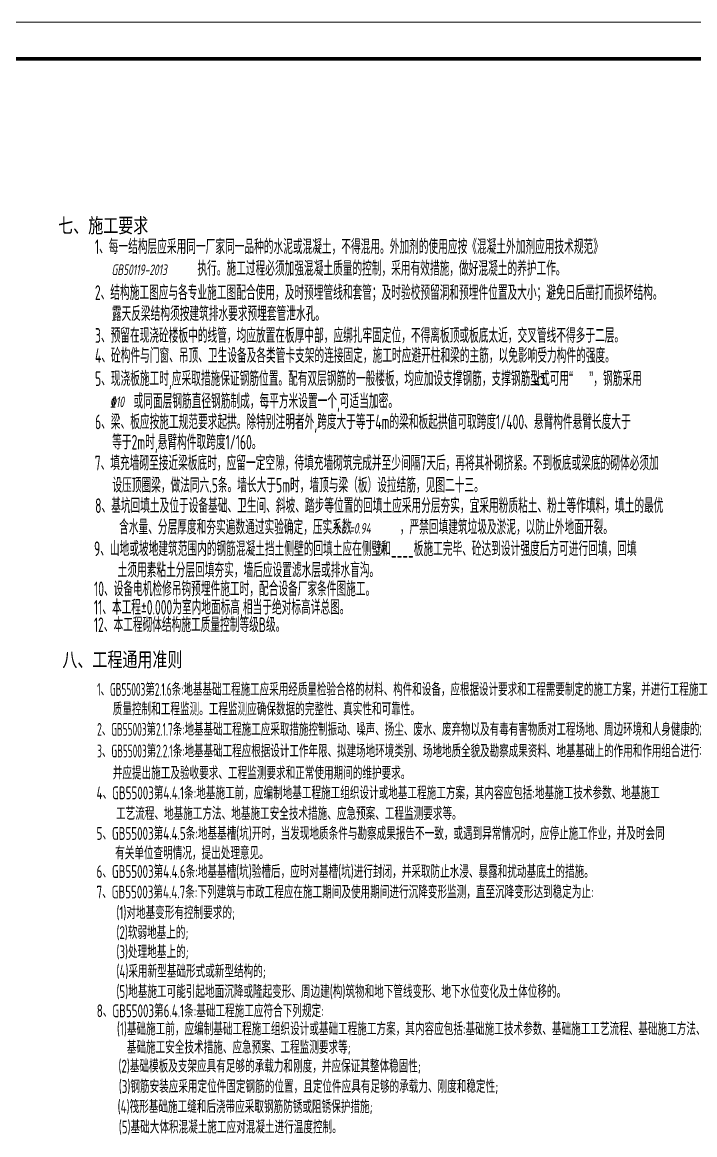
# Model space of a CAD drawing. Extents: x 3968514 to 5230306, y -516551 to -228246.
# Drawn here: x 4110499 to 4128825, y -330443 to -300153 of the extents above; entities that cross this region are included whole.
import ezdxf

# ---------------------------------------------------------------- set-up
doc = ezdxf.new("R2010")
doc.units = 0
doc.header["$LTSCALE"] = 1000
doc.header["$MEASUREMENT"] = 0
doc.layers.add('FRAME', color=3, linetype='Continuous', lineweight=18)
for name, color, linetype in [('PUB_TEXT', 7, 'Continuous'), ('PUB_TITLE', 4, 'Continuous'), ('REIN', 2, 'Continuous')]:
    doc.layers.add(name, color=color, linetype=linetype)
doc.styles.add('TSSD_Norm', font='tssdeng.shx', dxfattribs={"width": 0.7, "bigfont": 'hztxt.shx'})
doc.styles.add('黑体', font='simhei.ttf', dxfattribs={"width": 0.8, "height": 0.2})

# ---------------------------------------------------------------- blocks, each defined once
blk = doc.blocks.new('A$C0B803521')
at = {"layer": 'FRAME', "lineweight": 18}
blk.add_line((-15943, 93652), (-100043, 93652), dxfattribs=at)
at = {"layer": 'FRAME', "lineweight": 140}
blk.add_line((-16943, 92652), (-97543, 92652), dxfattribs=at)

msp = doc.modelspace()

# ---------------------------------------------------------------- linework, layer by layer
at = {"layer": 'REIN', "const_width": 30, "elevation": 24.69417}
msp.add_lwpolyline([(4124432.58, -309941.32778), (4124561.84215, -310027.99096), (4124544.87497, -309835.11325), (4124699.79524, -309766.21088), (4124716.4425, -310000.29877), (4124818.73134, -310043.03815)], dxfattribs=at)

# ---------------------------------------------------------------- block references
msp.add_blockref('A$C0B803521', (4170297.64127, -393805.3043))

# ---------------------------------------------------------------- texts
at = {"layer": 'PUB_TEXT', "style": 'TSSD_Norm'}
for s, height, width, p in [('1、每一结构层应采用同一厂家同一品种的水泥或混凝土，不得混用。外加剂的使用应按《混凝土外加剂应用技术规范》                ', 400, 0.6, (4112479.12496, -306464.7117, 24.69417)), ('                执行。施工过程必须加强混凝土质量的控制，采用有效措施，做好混凝土的养护工作。', 400, 0.6, (4112941.5818, -307057.87423, 24.69417)), ('2、结构施工图应与各专业施工图配合使用，及时预埋管线和套管；及时验校预留洞和预埋件位置及大小；避免日后凿打而损坏结构。', 400, 0.6, (4112479.12496, -307715.08286, 24.69417)), ('露天反梁结构须按建筑排水要求预埋套管泄水孔。', 400, 0.6, (4112941.5818, -308289.63401, 24.69417)), ('3、预留在现浇砼楼板中的线管，均应放置在板厚中部，应绑扎牢固定位，不得离板顶或板底太近，交叉管线不得多于二层。', 400, 0.6, (4112482.59068, -308882.36989, 24.69417)), ('4、砼构件与门窗、吊顶、卫生设备及各类管卡支架的连接固定，施工时应避开柱和梁的主筋，以免影响受力构件的强度。', 400, 0.6, (4112482.59068, -309427.92814, 24.69417)), ('5、现浇板施工时,应采取措施保证钢筋位置。配有双层钢筋的一般楼板，均应加设支撑钢筋，支撑钢筋型式可用“   ”，钢筋采用        ', 400, 0.6, (4112482.59068, -310056.64675, 24.69417)), ('    或同面层钢筋直径钢筋制成，每平方米设置一个,可适当加密。', 400, 0.6, (4112950.00421, -310669.8581, 24.69417)), ('6、梁、板应按施工规范要求起拱。除特别注明者外,跨度大于等于4m的梁和板起拱值可取跨度1/400、悬臂构件悬臂长度大于', 400, 0.6, (4112483.59303, -311235.43919)), ('等于2m时,悬臂构件取跨度1/160。', 400, 0.6, (4112949.91636, -311787.15803)), ('7、填充墙砌至接近梁板底时，应留一定空隙，待填充墙砌筑完成并至少间隔\x917天后，再将其补砌挤紧。不到板底或梁底的砌体必须加', 400, 0.6, (4112476.07525, -312354.96373)), ('设压顶圈梁，做法同\x91六.5条。墙长大于\x915m时，墙顶与梁（板）设拉结筋，见图二十三。', 400, 0.6, (4112956.38622, -312958.52685)), ('8、基坑回填土及位于设备基础、卫生间、斜坡、踏步等位置的回填土应采用分层夯实，宜采用粉质粘土、粉土等作填料，填土的最优', 400, 0.6, (4112485.85368, -313515.50432)), ('含水量、分层厚度和夯实遍数通过实验确定，压实系数         ，严禁回填建筑垃圾及淤泥，以防止外地面开裂。', 400, 0.6, (4113140.27141, -314099.59838)), ('9、山地或坡地建筑范围内的钢筋混凝土挡土侧壁的回填土应在侧壁和____板施工完毕、砼达到设计强度后方可进行回填，回填', 400, 0.6, (4112455.9508, -314688.7325)), ('土须用素粘土分层回填夯实，墙后应设置滤水层或排水盲沟。', 400, 0.6, (4113098.10216, -315269.90029)), ('10、设备电机检修吊钩预埋件施工时，配合设备厂家条件图施工。', 400, 0.6, (4112455.9508, -315781.22837)), ('11、本工程%%P0.000为室内地面标高,相当于绝对标高详总图。', 400, 0.6, (4112451.01658, -316282.34095)), ('12、本工程砌体结构施工质量控制等级B级。', 400, 0.6, (4112451.01658, -316759.32994)), ('1、GB55003第2.1.6条:地基基础工程施工应采用经质量检验合格的材料、构件和设备，应根据设计要求和工程需要制定的施工方案，并进行工程施工', 350, 0.55, (4112540.46052, -318493.73808, -24.69417)), ('质量控制和工程监测。工程监测应确保数据的完整性、真实性和可靠性。', 350, 0.65, (4112966.00583, -319028.20336, -24.69417)), ('2、GB55003第2.1.7条:地基基础工程施工应采取措施控制振动、噪声、扬尘、废水、废弃物以及有毒有害物质对工程场地、周边环境和人身健康的危害。', 350, 0.55, (4112540.46052, -319580.49159, -24.69417)), ('3、GB55003第2.2.1条:地基基础工程应根据设计工作年限、拟建场地环境类别、场地地质全貌及勘察成果资料、地基基础上的作用和作用组合进行地基基础设计，', 350, 0.55, (4112540.46052, -320169.94077, -24.69417)), ('并应提出施工及验收要求、工程监测要求和正常使用期间的维护要求。', 350, 0.65, (4112966.05371, -320769.5576, -24.69417)), ('4、GB55003第4.4.1条:地基施工前，应编制地基工程施工组织设计或地基工程施工方案，其内容应包括:地基施工技术参数、地基施工', 350, 0.65, (4112524.52292, -321310.52259)), ('工艺流程、地基施工方法、地基施工安全技术措施、应急预案、工程监测要求等。', 350, 0.65, (4113054.68401, -321872.71174)), ('5、GB55003第4.4.5条:地基基槽(坑)开时，当发现地质条件与勘察成果报告不一致，或遇到异常情况时，应停止施工作业，并及时会同', 350, 0.65, (4112524.52292, -322414.02143)), ('有关单位查明情况，提出处理意见。', 350, 0.65, (4113031.53821, -322947.7989)), ('6、GB55003第4.4.6条:地基基槽(坑)验槽后，应时对基槽(坑)进行封闭，并采取防止水浸、暴露和扰动基底土的措施。', 350, 0.65, (4112524.52292, -323452.59598)), ('7、GB55003第4.4.7条:下列建筑与市政工程应在施工期间及使用期间进行沉降变形监测，直至沉降变形达到稳定为止:', 350, 0.65, (4112524.52292, -324009.31419)), ('(1)对地基变形有控制要求的;', 350, 0.65, (4113066.50405, -324570.50901)), ('(2)软弱地基上的;', 350, 0.65, (4113066.50405, -325113.05072)), ('(3)处理地基上的; ', 350, 0.65, (4113066.50405, -325637.78594)), ('(4)采用新型基础形式或新型结构的;', 350, 0.65, (4113066.50405, -326166.95829)), ('(5)地基施工可能引起地面沉降或隆起变形、周边建(构)筑物和地下管线变形、地下水位变化及土体位移的。', 350, 0.65, (4113066.50405, -326719.56776)), ('8、GB55003第6.4.1条:基础工程施工应符合下列规定:', 350, 0.65, (4112530.45818, -327244.52934, -24.69417)), ('(1)基础施工前，应编制基础工程施工组织设计或基础工程施工方案，其内容应包括:基础施工技术参数、基础施工工艺流程、基础施工方法、', 350, 0.65, (4113080.20085, -327735.28095, -24.69417)), ('基础施工安全技术措施、应急预案、工程监测要求等; ', 350, 0.65, (4113349.92311, -328236.54714, -24.69417)), (' (2)基础模板及支架应具有足够的承载力和刚度，并应保证其整体稳固性;', 350, 0.65, (4112982.88787, -328749.53734, -24.69417)), (' (3)钢筋安装应采用定位件固定钢筋的位置，且定位件应具有足够的承载力、刚度和稳定性; ', 350, 0.65, (4112992.66858, -329304.35656, -24.69417)), (' (4)筏形基础施工缝和后浇带应采取钢筋防锈或阻锈保护措施; ', 350, 0.65, (4112960.83848, -329853.47545, -24.69417)), (' (5)基础大体积混凝土施工应对混凝土进行温度控制。', 350, 0.65, (4112992.38068, -330408.65918, -24.69417))]:
    msp.add_text(s, height=height, rotation=360, dxfattribs=dict(at, width=width)).set_placement(p)
at = {"layer": 'PUB_TEXT', "color": 4, "style": 'TSSD_Norm', "oblique": 10}
for s, height, width, p in [('GB50119-2013', 290.9538931, 0.670209, (4112933.18669, -307038.15963, 24.69417)), ('%%13210', 290.953893, 0.670209, (4112886.40974, -310635.37425, 24.69417)), ('入c =0.94', 286.53365, 0.680548, (4118919.56087, -314075.65235)), ('顶', 286.53365, 0.680548, (4120138.84075, -314638.71228))]:
    msp.add_text(s, height=height, rotation=360, dxfattribs=dict(at, width=width)).set_placement(p)
at = {"layer": 'PUB_TITLE', "style": '黑体', "width": 0.75}
for s, p in [('七、施工要求', (4111478.48492, -305885.84203, 24.69417)), ('八、工程通用准则', (4111592.2782, -317704.5794, -49.38834))]:
    msp.add_text(s, height=400, rotation=360, dxfattribs=at).set_placement(p)

doc.saveas('drawing.dxf')
